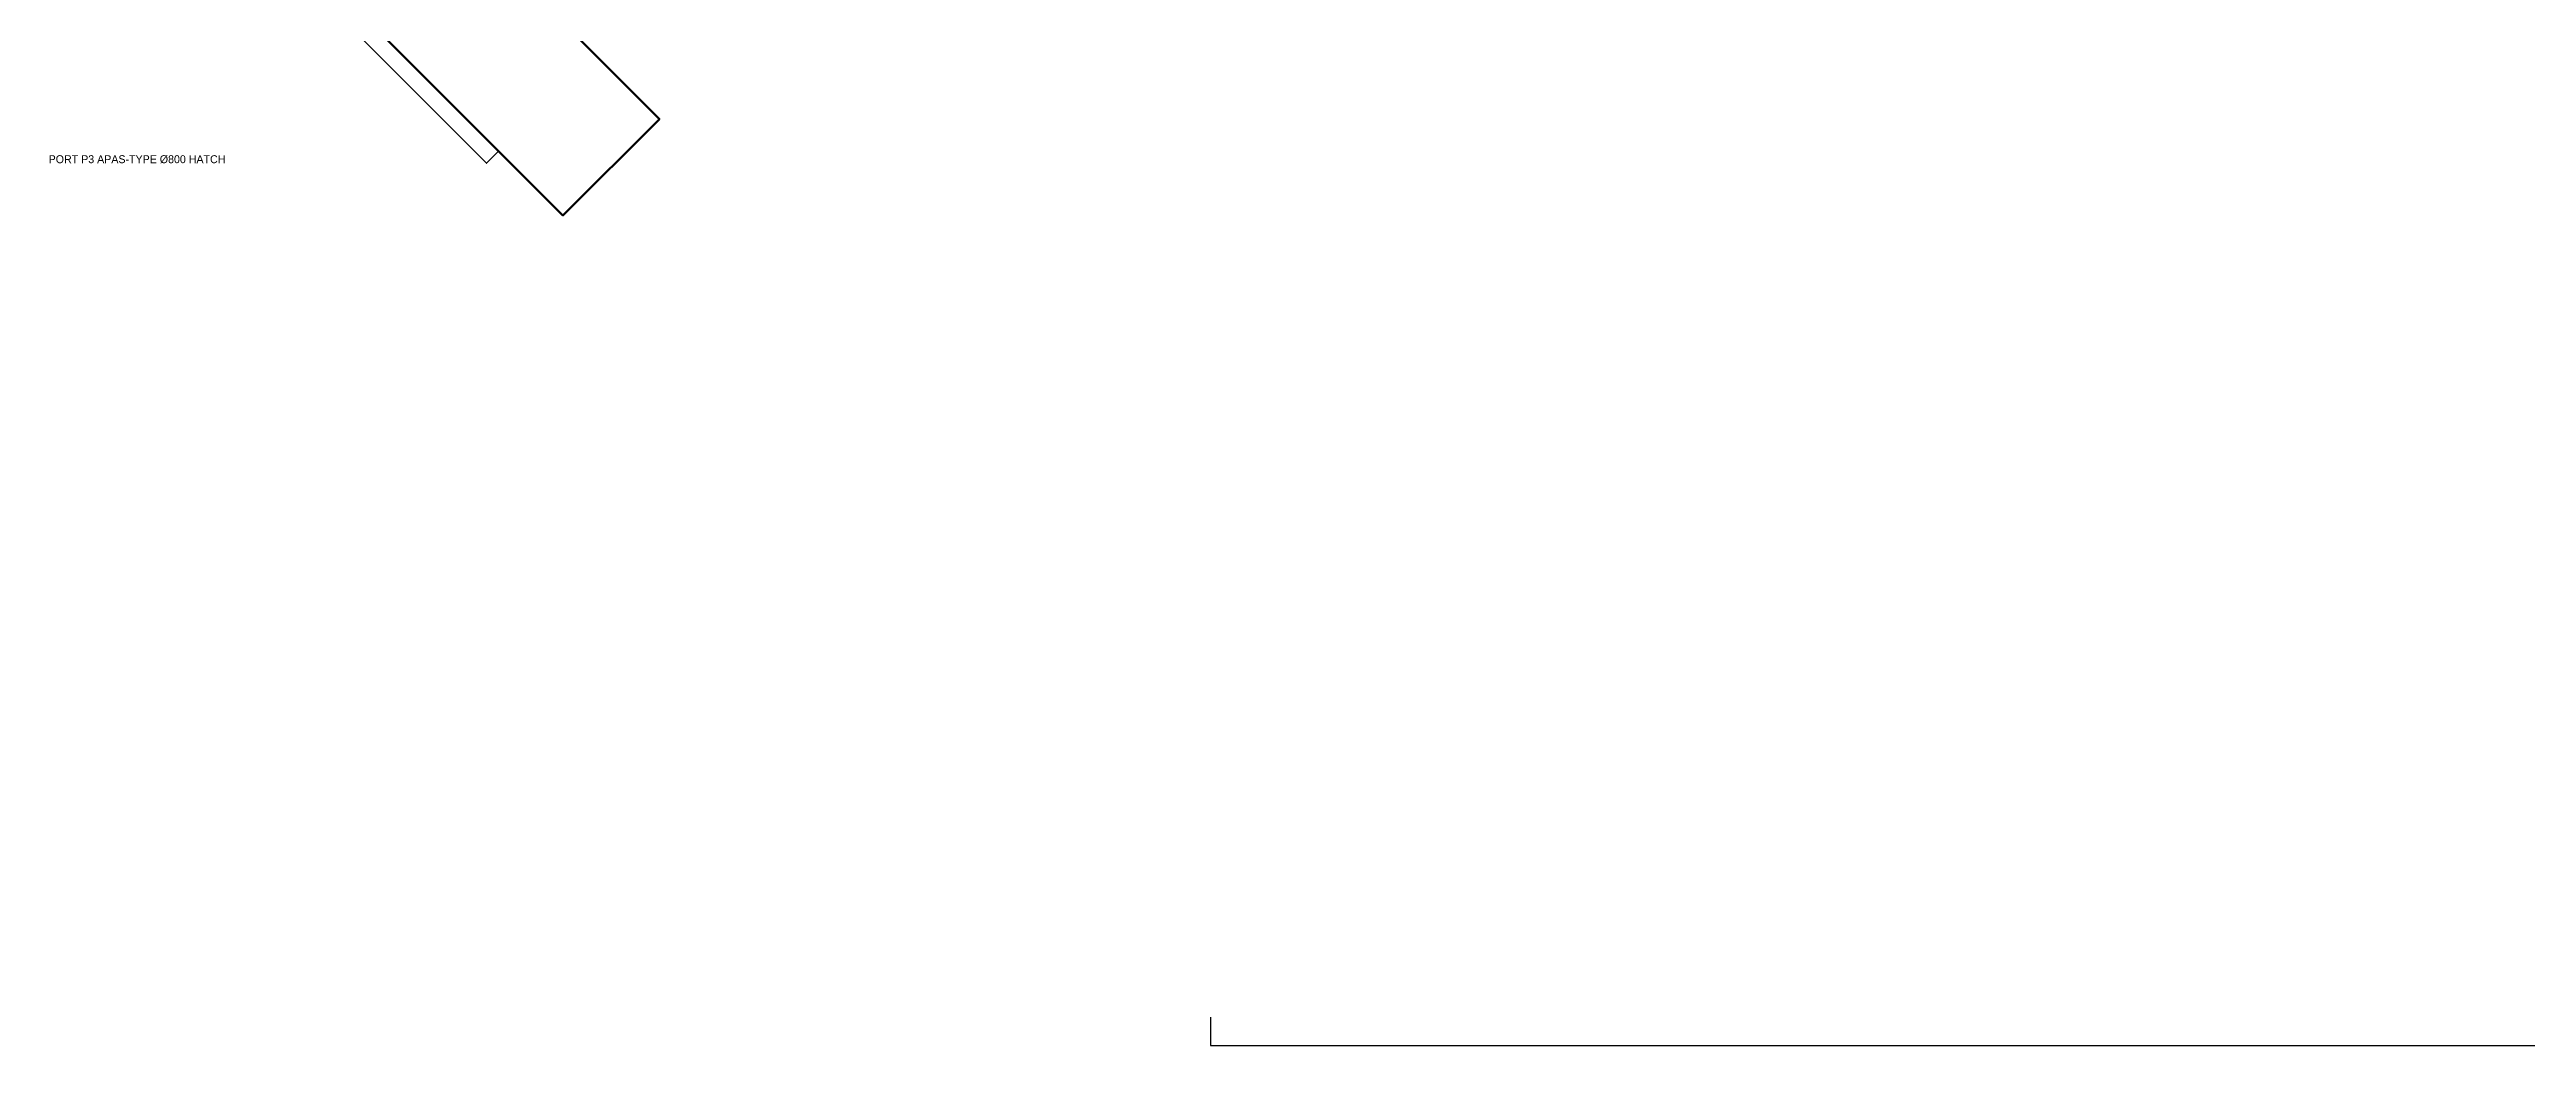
# Model space of a CAD drawing. Header units: millimetres. Extents: x -275 to 40156, y -27250 to 19940.
# Drawn here: x -275 to 21520, y -27250 to -18479 of the extents above; entities that cross this region are included whole.
import ezdxf
from ezdxf.enums import TextEntityAlignment as Align

# ---------------------------------------------------------------- set-up
doc = ezdxf.new("R2010")
doc.units = ezdxf.units.MM
for name, color, linetype, lineweight in [('A-ANNO-DIMS', 2, 'CONTINUOUS', 18), ('A-ANNO-TEXT', 7, 'CONTINUOUS', 25), ('A-DOOR-PRES', 1, 'CONTINUOUS', 35), ('A-WALL-PRHU', 7, 'CONTINUOUS', 70)]:
    doc.layers.add(name, color=color, linetype=linetype, lineweight=lineweight)
doc.styles.add('OpenSansCondensed-Light', font='OpenSansCondensed-Light.ttf')
doc.dimstyles.new('EZDXF', dxfattribs={"dimtxt": 0.25, "dimasz": 0.175, "dimexe": 0.375, "dimexo": 0.125, "dimgap": 0.1, "dimtad": 1, "dimlfac": 100, "dimzin": 12, "dimdsep": 46, "dimtxsty": 'OpenSansCondensed-Light', "dimblk": 'ARCHTICK', "dimcen": 2.5, "dimazin": 3, "dimtfac": 0.5, "dimtmove": 2, "dimatfit": 3})

# ---------------------------------------------------------------- blocks, each defined once
blk = doc.blocks.new('_ARCHTICK')
at = {"color": 0, "linetype": 'BYBLOCK', "const_width": 0.15}
blk.add_lwpolyline([(-0.5, -0.5), (0.5, 0.5)], dxfattribs=at)

msp = doc.modelspace()

# ---------------------------------------------------------------- linework, layer by layer
at = {"layer": 'A-DOOR-PRES'}
msp.add_lwpolyline([(565.68542, -16263.45597), (459.61941, -16369.52198), (3570.88924, -19480.79182), (3676.95526, -19374.7258)], close=True, dxfattribs=at)
at = {"layer": 'A-WALL-PRHU'}
msp.add_lwpolyline([(848.52814, -14849.2424), (0, -15697.77054), (4242.64069, -19940.41123), (5091.16882, -19091.88309)], close=True, dxfattribs=at)

# ---------------------------------------------------------------- texts
at = {"layer": 'A-ANNO-TEXT'}
msp.add_text('PORT P3 APAS-TYPE Ø800 HATCH', height=70, dxfattribs=at).set_placement((494.97475, -19445.43648), align=Align.MIDDLE_CENTER)

# ---------------------------------------------------------------- dimensions: what is measured, and where the dimension line sits
at = {"layer": 'A-ANNO-DIMS'}
msp.add_linear_dim(base=(9940.41123, -27250), p1=(9940.41123, -27000), p2=(29940.41123, -27000), dimstyle='EZDXF', dxfattribs=at).render()

doc.saveas('drawing.dxf')
